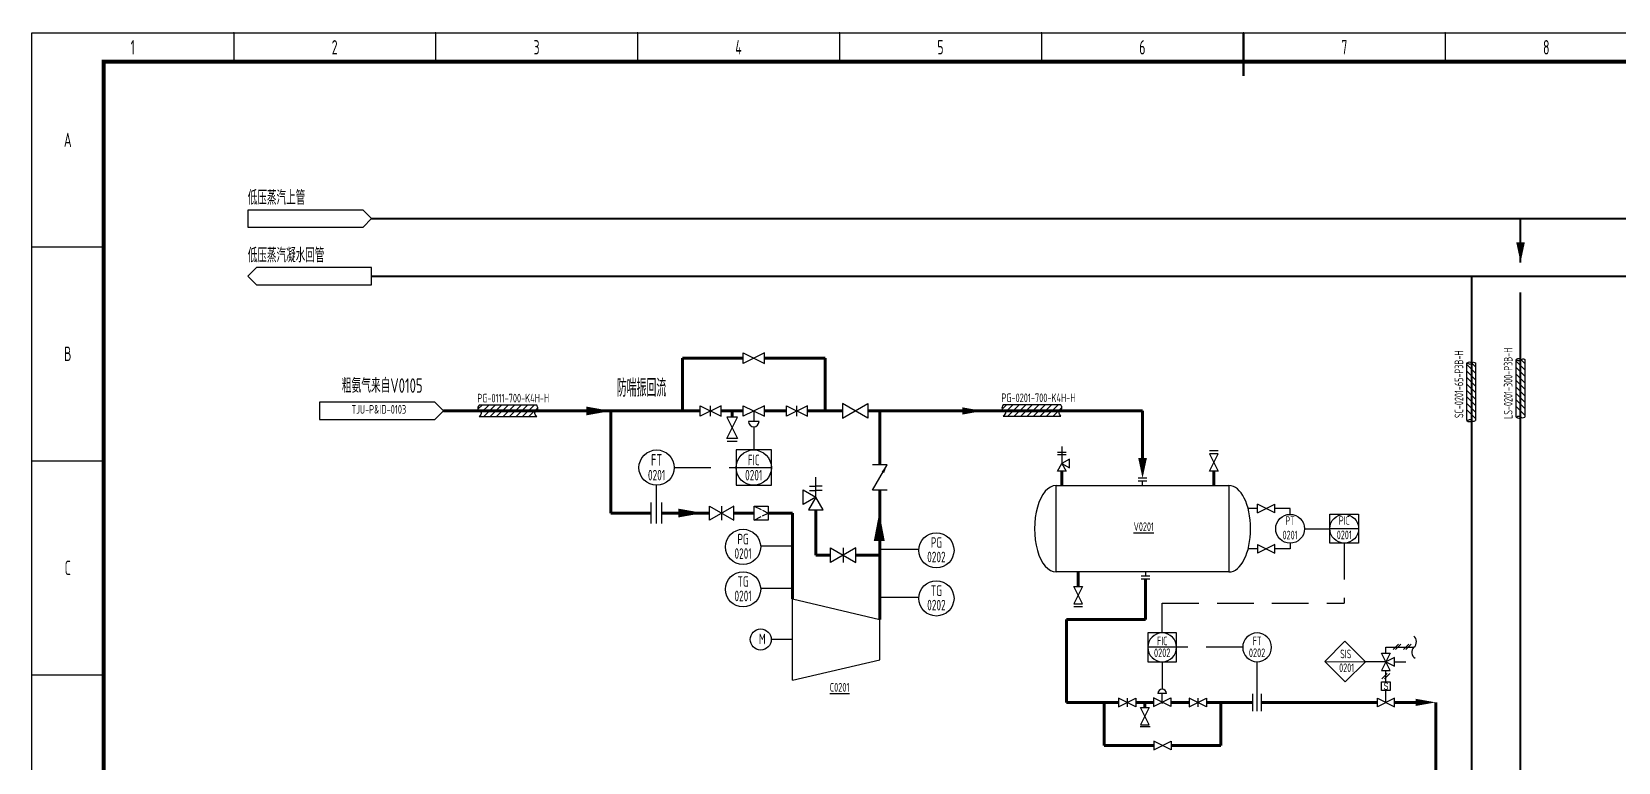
# Model space of a CAD drawing. Header units: millimetres. Extents: x 453 to 7190, y 523 to 4294.
# Drawn here: x 1144 to 1694, y 2452 to 2706 of the extents above; entities that cross this region are included whole.
import ezdxf
from ezdxf.enums import TextEntityAlignment as Align

# ---------------------------------------------------------------- set-up
doc = ezdxf.new("R2010")
doc.units = ezdxf.units.MM
doc.linetypes.add('DASHED', pattern=[19.05, 12.7, -6.35])
for name, color, linetype, lineweight in [('01-主物流线-粗实线', 134, 'Continuous', 80), ('01-文本 @ 1', 7, 'Continuous', 25), ('03-设备外轮廓线-细实线', 7, 'Continuous', 25), ('04-设备内部件-细实线', 170, 'Continuous', 25), ('05-图框与标题栏', 7, 'Continuous', 25), ('06-公用工程-中、低压蒸汽与凝水回管', 14, 'Continuous', 40), ('07-箭头', 7, 'Continuous', 25), ('08-进出物流标志', 7, 'Continuous', 25), ('09-阀门及管件', 102, 'Continuous', 25), ('1-主要物流线', 134, 'Continuous', 80), ('10-流股接续标志', 7, 'Continuous', 25), ('10-阀门', 102, 'Continuous', 25), ('11-文本', 7, 'Continuous', 25), ('11-管道组合号', 50, 'Continuous', 15), ('11-管道组合号 @ 1', 50, 'Continuous', 15), ('12-仪表', 190, 'Continuous', 25), ('12-信号线', 226, 'DASHED', 25), ('13-电动气动信号线', 226, 'DASHED', 25), ('14-箭头', 7, 'Continuous', 25), ('15-仪表', 190, 'Continuous', 25), ('15-文本', 7, 'Continuous', 15), ('15-文本 @ 1', 7, 'Continuous', 15), ('16-阀门与管件', 102, 'Continuous', 25), ('9-文本', 7, 'Continuous', 15), ('A主物流', 134, 'Continuous', 80), ('A仪表', 190, 'Continuous', 25), ('A控制线', 226, 'DASHED', 25), ('A设备轮廓', 7, 'Continuous', 25)]:
    doc.layers.add(name, color=color, linetype=linetype, lineweight=lineweight)
doc.layers.add('TITLE', color=7, linetype='Continuous')
doc.styles.add('3-gbcbig', font='gbenor.shx', dxfattribs={"width": 0.7, "height": 3, "bigfont": 'gbcbig.shx'})
doc.styles.add('5-gbcbig', font='gbenor.shx', dxfattribs={"width": 0.7, "height": 5, "bigfont": 'gbcbig.shx'})
doc.styles.add('EQ55', font='gbenor.shx', dxfattribs={"width": 0.75, "height": 5, "bigfont": 'gbcbig.shx'})
doc.styles.get("Standard").update_dxf_attribs({"font": 'arial.ttf'})
doc.styles.add('卷心菜', font='gbenor.shx', dxfattribs={"width": 0.75, "bigfont": 'gbcbig.shx'})
doc.styles.add('头号烷家', font='gbenor.shx', dxfattribs={"width": 0.75, "height": 3, "bigfont": 'gbcbig.shx'})
doc.styles.add('工程字', font='gbenor.shx', dxfattribs={"bigfont": 'gbcbig.shx'})

# ---------------------------------------------------------------- blocks, each defined once
blk = doc.blocks.new('就地安装仪表')
at = {"layer": '12-仪表', "ltscale": 0.25}
blk.add_circle((0, -5), 5, dxfattribs=at)
at = {"layer": '15-文本', "style": '工程字', "width": 0.75}
blk.add_attdef('仪表名称', text='', height=3, dxfattribs=at).set_placement((0, -4.29), align=Align.CENTER)
blk.add_attdef('仪表编号', text='', height=3, dxfattribs=at).set_placement((0, -5.39), align=Align.TOP_CENTER)
blk = doc.blocks.new('*U164')
at = {"layer": '13-电动气动信号线'}
ref = blk.add_blockref('就地安装仪表', (1390.54, 2532.9), dxfattribs=dict(at, xscale=1.22131819118647, yscale=1.22131819118647, zscale=1.22131819118647))
ref.add_attrib('仪表名称', 'PG', dxfattribs={"layer": '15-文本 @ 1', "height": 3.664, "style": '工程字', "width": 0.75}).set_placement((1390.54, 2527.66), align=Align.CENTER)
ref.add_attrib('仪表编号', '0201', dxfattribs={"layer": '15-文本 @ 1', "height": 3.664, "style": '工程字', "width": 0.75}).set_placement((1390.54, 2526.31), align=Align.TOP_CENTER)
blk = doc.blocks.new('*U165')
at = {"layer": '13-电动气动信号线'}
ref = blk.add_blockref('就地安装仪表', (1457.64, 2531.7), dxfattribs=dict(at, xscale=1.22131819118647, yscale=1.22131819118647, zscale=1.22131819118647))
ref.add_attrib('仪表名称', 'PG', dxfattribs={"layer": '15-文本 @ 1', "height": 3.664, "style": '工程字', "width": 0.75}).set_placement((1457.64, 2526.47), align=Align.CENTER)
ref.add_attrib('仪表编号', '0202', dxfattribs={"layer": '15-文本 @ 1', "height": 3.664, "style": '工程字', "width": 0.75}).set_placement((1457.64, 2525.12), align=Align.TOP_CENTER)
blk = doc.blocks.new('*U166')
at = {"layer": '13-电动气动信号线'}
ref = blk.add_blockref('就地安装仪表', (1390.54, 2518.19), dxfattribs=dict(at, xscale=1.22131819118647, yscale=1.22131819118647, zscale=1.22131819118647))
ref.add_attrib('仪表名称', 'TG', dxfattribs={"layer": '15-文本 @ 1', "height": 3.664, "style": '工程字', "width": 0.75}).set_placement((1390.54, 2512.95), align=Align.CENTER)
ref.add_attrib('仪表编号', '0201', dxfattribs={"layer": '15-文本 @ 1', "height": 3.664, "style": '工程字', "width": 0.75}).set_placement((1390.54, 2511.6), align=Align.TOP_CENTER)
blk = doc.blocks.new('*U167')
at = {"layer": '13-电动气动信号线'}
ref = blk.add_blockref('就地安装仪表', (1457.64, 2515.02), dxfattribs=dict(at, xscale=1.22131819118647, yscale=1.22131819118647, zscale=1.22131819118647))
ref.add_attrib('仪表名称', 'TG', dxfattribs={"layer": '15-文本 @ 1', "height": 3.664, "style": '工程字', "width": 0.75}).set_placement((1457.64, 2509.78), align=Align.CENTER)
ref.add_attrib('仪表编号', '0202', dxfattribs={"layer": '15-文本 @ 1', "height": 3.664, "style": '工程字', "width": 0.75}).set_placement((1457.64, 2508.43), align=Align.TOP_CENTER)
blk = doc.blocks.new('箭头')
at = {"layer": '07-箭头'}
blk.add_lwpolyline([(0, 0, 0, 2.5, 0), (-7, 0, 2.5, 2.5, 0)], format="xyseb", dxfattribs=at)
blk = doc.blocks.new('*U198')
at = {"layer": '10-阀门'}
ref = blk.add_blockref('就地安装仪表', (1568.93, 2496.94), dxfattribs=dict(at, xscale=-1))
ref.add_attrib('仪表名称', 'FT', dxfattribs={"layer": '15-文本 @ 1', "height": 3, "style": '工程字', "width": 0.75}).set_placement((1568.93, 2492.65), align=Align.CENTER)
ref.add_attrib('仪表编号', '0202', dxfattribs={"layer": '15-文本 @ 1', "height": 3, "style": '工程字', "width": 0.75}).set_placement((1568.93, 2491.55), align=Align.TOP_CENTER)
blk = doc.blocks.new('DCS系统仪表')
at = {"layer": '12-仪表'}
for p, q in [((-5, 10), (5, 10)), ((-5, 0), (-5, 10)), ((5, 10), (5, 0)), ((-5, 5), (5, 5)), ((5, 0), (-5, 0))]:
    blk.add_line(p, q, dxfattribs=at)
at = {"layer": '12-仪表', "ltscale": 0.25}
blk.add_circle((0, 5), 5, dxfattribs=at)
at = {"layer": '15-文本', "style": '工程字', "width": 0.75}
blk.add_attdef('仪表名称', text='', height=3, dxfattribs=at).set_placement((0, 5.71), align=Align.CENTER)
blk.add_attdef('仪表编号', text='', height=3, dxfattribs=at).set_placement((0, 4.61), align=Align.TOP_CENTER)
blk = doc.blocks.new('*U199')
at = {"layer": '13-电动气动信号线'}
ref = blk.add_blockref('DCS系统仪表', (1536, 2486.94), dxfattribs=dict(at, xscale=-1))
ref.add_attrib('仪表名称', 'FIC', dxfattribs={"layer": '15-文本 @ 1', "height": 3, "style": '工程字', "width": 0.75}).set_placement((1536, 2492.65), align=Align.CENTER)
ref.add_attrib('仪表编号', '0202', dxfattribs={"layer": '15-文本 @ 1', "height": 3, "style": '工程字', "width": 0.75}).set_placement((1536, 2491.55), align=Align.TOP_CENTER)
blk = doc.blocks.new('管道组合号')
at = {"layer": '11-管道组合号', "style": '头号烷家', "width": 0.75}
blk.add_attdef('管道组合号', (-4.3, 3.13), '', height=3, dxfattribs=at)

msp = doc.modelspace()

# ---------------------------------------------------------------- hatches: boundary and pattern name
at = {"layer": 'A设备轮廓', "ltscale": 0.25}
h = msp.add_hatch(dxfattribs=at)
h.set_pattern_fill('ANSI31', color=256, scale=0.5, angle=180, style=0)
h.set_pattern_definition([(225, (3138.8248, 5234.2618), (1.122532, -1.122532), [])])
edge = h.paths.add_edge_path()
edge.add_spline(control_points=[(1298.91, 2576.01), (1298.62, 2575.48), (1298.02, 2574.38), (1300.29, 2573.5), (1299.37, 2572.5), (1298.91, 2572.01)], knot_values=[0, 0, 0, 0, 1.52304, 3.144702, 4.721047, 4.721047, 4.721047, 4.721047], degree=3, periodic=0)
edge.add_line((1298.91, 2572.01), (1318.91, 2572.01))
edge.add_spline(control_points=[(1318.91, 2572.01), (1318.55, 2572.5), (1317.81, 2573.51), (1319.7, 2574.56), (1319.16, 2575.56), (1318.91, 2576.01)], knot_values=[0, 0, 0, 0, 1.52304, 3.144702, 4.487312, 4.487312, 4.487312, 4.487312], degree=3, periodic=0)
edge.add_line((1318.91, 2576.01), (1298.91, 2576.01))
h = msp.add_hatch(dxfattribs=at)
h.set_pattern_fill('ANSI31', color=256, scale=0.5, angle=180, style=0)
h.set_pattern_definition([(225, (3320.716, 5234.3707), (1.122532, -1.122532), [])])
edge = h.paths.add_edge_path()
edge.add_spline(control_points=[(1480.8, 2576.12), (1480.51, 2575.59), (1479.91, 2574.49), (1482.18, 2573.61), (1481.26, 2572.61), (1480.8, 2572.12)], knot_values=[0, 0, 0, 0, 1.52304, 3.144702, 4.721047, 4.721047, 4.721047, 4.721047], degree=3, periodic=0)
edge.add_line((1480.8, 2572.12), (1500.8, 2572.12))
edge.add_spline(control_points=[(1500.8, 2572.12), (1500.44, 2572.61), (1499.7, 2573.62), (1501.59, 2574.67), (1501.05, 2575.67), (1500.8, 2576.12)], knot_values=[0, 0, 0, 0, 1.52304, 3.144702, 4.487312, 4.487312, 4.487312, 4.487312], degree=3, periodic=0)
edge.add_line((1500.8, 2576.12), (1480.8, 2576.12))

# ---------------------------------------------------------------- linework, layer by layer
for p, q in [((1641.77, 2570.61), (1641.77, 2590.61)), ((1644.77, 2587.05), (1641.77, 2590.05)), ((1644.77, 2589.29), (1643.49, 2590.57)), ((1644.77, 2590.61), (1644.77, 2570.61)), ((1658.86, 2571.8), (1658.86, 2591.8)), ((1661.86, 2588.24), (1658.86, 2591.24)), ((1661.86, 2585.99), (1658.86, 2588.99)), ((1661.86, 2590.48), (1660.58, 2591.76)), ((1661.86, 2591.8), (1661.86, 2571.8)), ((1644.77, 2584.8), (1641.77, 2587.8)), ((1644.77, 2582.56), (1641.77, 2585.56)), ((1644.77, 2580.31), (1641.77, 2583.31)), ((1661.86, 2583.75), (1658.86, 2586.75)), ((1661.86, 2581.5), (1658.86, 2584.5)), ((1644.77, 2578.07), (1641.77, 2581.07)), ((1644.77, 2575.82), (1641.77, 2578.82)), ((1661.86, 2579.26), (1658.86, 2582.26)), ((1661.86, 2577.01), (1658.86, 2580.01)), ((1661.86, 2574.77), (1658.86, 2577.77)), ((1644.77, 2573.57), (1641.77, 2576.57)), ((1644.77, 2571.33), (1641.77, 2574.33)), ((1661.86, 2572.52), (1658.86, 2575.52)), ((1530.68, 2550.59), (1527.68, 2550.59)), ((1530.68, 2549.59), (1527.68, 2549.59)), ((1529.18, 2548.09), (1529.18, 2549.59)), ((1531.69, 2516.59), (1528.69, 2516.59)), ((1530.19, 2518.09), (1530.19, 2516.59)), ((1531.69, 2515.59), (1528.69, 2515.59))]:
    msp.add_line(p, q)
for points in [[(1437.78, 2528.81, 3.76, 0, 0), (1437.78, 2538.58, 0, 0, 0)], [(1437.84, 2528.81, 3.76, 0, 0), (1437.84, 2538.58, 0, 0, 0)]]:
    msp.add_lwpolyline(points, format="xyseb")
for centre, radius, start, end in [((1642.6, 2589.51), 1.37, 49.9929, 127.2624), ((1659.69, 2590.71), 1.37, 49.9929, 127.2624), ((1659.83, 2572.94), 1.5, 229.5631, 305.9037), ((1642.74, 2571.75), 1.5, 229.5631, 305.9037)]:
    msp.add_arc(centre, radius, start, end)
for points in [[(1641.77, 2590.61), (1642.25, 2590.26), (1643.16, 2590.09), (1643.89, 2591.07), (1644.59, 2590.78), (1644.77, 2590.61)], [(1658.86, 2591.8), (1659.34, 2591.45), (1660.25, 2591.28), (1660.97, 2592.26), (1661.68, 2591.97), (1661.86, 2591.8)]]:
    msp.add_open_spline(points, degree=3, knots=[0, 0, 0, 0, 1.367527, 2.619727, 3.553416, 3.553416, 3.553416, 3.553416])
for points in [[(1658.86, 2571.8), (1660.01, 2572.16), (1660.95, 2571.62), (1661.86, 2571.8)], [(1641.77, 2570.61), (1642.92, 2570.97), (1643.86, 2570.43), (1644.77, 2570.61)]]:
    msp.add_spline(points, degree=3)
at = {"layer": '01-主物流线-粗实线'}
for p, q in [((1286.55, 2573.97), (1344.65, 2573.96)), ((1379.26, 2573.97), (1379.3, 2573.97)), ((1424.85, 2573.97), (1425, 2573.97)), ((1429.39, 2573.97), (1429.43, 2573.97)), ((1438.01, 2573.96), (1529.18, 2573.96)), ((1529.18, 2573.96), (1529.18, 2557.59)), ((1501.18, 2553.09), (1501.18, 2548.09)), ((1553.93, 2548.09), (1553.93, 2553.09)), ((1506.87, 2513.09), (1506.87, 2518.09)), ((1530.19, 2501.57), (1530.19, 2515.59)), ((1530.19, 2501.57), (1502.8, 2501.57)), ((1502.8, 2501.57), (1502.8, 2472.83)), ((1502.8, 2472.83), (1520.88, 2472.83)), ((1523.84, 2472.85), (1523.91, 2472.85)), ((1526.88, 2472.85), (1533, 2472.85)), ((1535.9, 2472.85), (1536.1, 2472.85)), ((1539, 2472.85), (1545.4, 2472.85)), ((1548.36, 2472.85), (1548.43, 2472.85)), ((1551.4, 2472.85), (1567.43, 2472.85)), ((1610.66, 2472.83), (1570.43, 2472.83)), ((1616.66, 2472.83), (1623.93, 2472.84)), ((1630.93, 2398.67), (1630.93, 2472.84))]:
    msp.add_line(p, q, dxfattribs=at)
at = {"layer": '03-设备外轮廓线-细实线'}
for p, q in [((1499.18, 2548.09), (1559.18, 2548.09)), ((1499.18, 2548.09), (1509.18, 2548.09)), ((1559.18, 2518.09), (1499.18, 2518.09))]:
    msp.add_line(p, q, dxfattribs=at)
for centre, start_param, end_param in [((1499.18, 2533.09), 0, 3.141593), ((1559.18, 2533.09), 3.141593, 6.283185)]:
    msp.add_ellipse(centre, major_axis=(0, 15), ratio=0.5, start_param=start_param, end_param=end_param, dxfattribs=at)
at = {"layer": '04-设备内部件-细实线'}
for p, q in [((1499.18, 2518.09), (1499.18, 2548.09)), ((1559.18, 2548.09), (1559.18, 2518.09))]:
    msp.add_line(p, q, dxfattribs=at)
at = {"layer": '05-图框与标题栏'}
for p, q in [((1213.75, 2705.16), (1213.75, 2695.16)), ((1283.83, 2705.16), (1283.83, 2695.16)), ((1353.92, 2705.16), (1353.92, 2695.16)), ((1424, 2705.16), (1424, 2695.16)), ((1494.08, 2705.16), (1494.08, 2695.16)), ((1634.25, 2705.16), (1634.25, 2695.16)), ((1143.67, 2630.91), (1168.67, 2630.91)), ((1143.67, 2556.66), (1168.67, 2556.66)), ((1143.67, 2482.41), (1168.67, 2482.41))]:
    msp.add_line(p, q, dxfattribs=at)
at = {"layer": '05-图框与标题栏', "const_width": 0.8}
msp.add_lwpolyline([(1564.17, 2705.16), (1564.17, 2690.16)], dxfattribs=at)
at = {"layer": '05-图框与标题栏', "const_width": 1.4}
msp.add_lwpolyline([(1168.67, 2695.16), (1168.67, 2121.16), (1974.67, 2121.16), (1974.67, 2695.16)], close=True, dxfattribs=at)
at = {"layer": '05-图框与标题栏'}
for p in [(1213.75, 2705.16), (1213.75, 2705.16), (1213.75, 2705.16), (1283.83, 2705.16), (1283.83, 2705.16), (1283.83, 2705.16), (1353.92, 2705.16), (1353.92, 2705.16), (1353.92, 2705.16), (1424, 2705.16), (1424, 2705.16), (1424, 2705.16), (1494.08, 2705.16), (1494.08, 2705.16), (1494.08, 2705.16), (1564.17, 2705.16), (1564.17, 2705.16), (1564.17, 2705.16), (1634.25, 2705.16), (1634.25, 2705.16), (1634.25, 2705.16)]:
    msp.add_point(p, dxfattribs=at)
at = {"layer": '06-公用工程-中、低压蒸汽与凝水回管'}
for p, q in [((1261.64, 2640.69), (1880.7, 2640.69)), ((1660.36, 2625.49), (1660.36, 2640.69)), ((1261.64, 2620.69), (1880.7, 2620.69)), ((1643.5, 2388.22), (1643.5, 2620.69)), ((1660.36, 2400.53), (1660.36, 2615.11))]:
    msp.add_line(p, q, dxfattribs=at)
at = {"layer": '08-进出物流标志'}
for p, q in [((1283.55, 2576.97), (1243.55, 2576.97)), ((1243.55, 2576.97), (1243.55, 2570.97)), ((1283.55, 2576.97), (1273.55, 2576.97)), ((1286.55, 2573.97), (1283.55, 2576.97)), ((1286.55, 2573.97), (1283.55, 2576.97)), ((1283.55, 2570.97), (1286.55, 2573.97)), ((1283.55, 2570.97), (1286.55, 2573.97)), ((1243.55, 2570.97), (1283.55, 2570.97)), ((1273.55, 2570.97), (1283.55, 2570.97))]:
    msp.add_line(p, q, dxfattribs=at)
at = {"layer": '09-阀门及管件'}
for p, q in [((1613.66, 2491.95), (1623.32, 2491.95)), ((1617.97, 2492.98), (1616.14, 2491.14)), ((1618.84, 2492.98), (1617.01, 2491.14)), ((1621.54, 2492.98), (1619.72, 2491.14)), ((1622.41, 2492.98), (1620.59, 2491.14)), ((1616.66, 2486.95), (1620.57, 2486.95)), ((1614.08, 2482.86), (1612.26, 2481.02)), ((1614.95, 2482.86), (1613.12, 2481.02))]:
    msp.add_line(p, q, dxfattribs=at)
at = {"layer": '1-主要物流线'}
for p, q in [((1515.88, 2472.83), (1515.88, 2457.83)), ((1530.02, 2471.04), (1530.02, 2472.83)), ((1556.4, 2472.83), (1556.4, 2457.83)), ((1515.88, 2457.83), (1533.14, 2457.83)), ((1539.14, 2457.83), (1556.4, 2457.83))]:
    msp.add_line(p, q, dxfattribs=at)
at = {"layer": '10-流股接续标志'}
for p, q in [((1258.64, 2643.69), (1218.64, 2643.69)), ((1218.64, 2643.69), (1218.64, 2637.69)), ((1261.64, 2640.69), (1258.64, 2643.69)), ((1218.64, 2637.69), (1258.64, 2637.69)), ((1258.64, 2637.69), (1261.64, 2640.69)), ((1221.64, 2623.69), (1218.64, 2620.69)), ((1261.64, 2623.69), (1221.64, 2623.69)), ((1261.64, 2617.69), (1261.64, 2623.69)), ((1218.64, 2620.69), (1221.64, 2617.69)), ((1221.64, 2617.69), (1261.64, 2617.69))]:
    msp.add_line(p, q, dxfattribs=at)
at = {"layer": '10-阀门'}
for p, q in [((1390.59, 2594.11), (1397.92, 2590.45)), ((1397.92, 2594.11), (1390.59, 2590.45)), ((1390.59, 2590.45), (1390.59, 2594.11)), ((1397.92, 2590.45), (1397.92, 2594.11)), ((1382.94, 2575.79), (1375.62, 2572.13)), ((1375.62, 2572.13), (1375.62, 2575.79)), ((1375.62, 2575.79), (1382.94, 2572.13)), ((1379.28, 2572.13), (1379.28, 2575.79)), ((1382.94, 2572.13), (1382.94, 2575.79)), ((1384.95, 2571.78), (1388.61, 2564.45)), ((1384.95, 2564.45), (1388.61, 2571.78)), ((1388.61, 2571.78), (1384.95, 2571.78)), ((1397.92, 2575.79), (1390.59, 2572.13)), ((1390.59, 2572.13), (1390.59, 2575.79)), ((1390.59, 2575.79), (1397.92, 2572.13)), ((1394.25, 2573.96), (1394.25, 2570.3)), ((1397.92, 2572.13), (1397.92, 2575.79)), ((1405.57, 2575.79), (1412.89, 2572.13)), ((1412.89, 2575.79), (1405.57, 2572.13)), ((1405.57, 2572.13), (1405.57, 2575.79)), ((1409.23, 2572.13), (1409.23, 2575.79)), ((1412.89, 2572.13), (1412.89, 2575.79)), ((1396.09, 2570.3), (1392.42, 2570.3)), ((1388.61, 2564.45), (1384.95, 2564.45)), ((1415.78, 2544.09), (1415.78, 2550.96)), ((1413.57, 2547.91), (1415.78, 2547.91)), ((1413.57, 2546.31), (1415.78, 2546.31)), ((1417.99, 2547.91), (1415.78, 2547.91)), ((1417.99, 2546.31), (1415.78, 2546.31)), ((1378.91, 2540.98), (1387.37, 2536.1)), ((1387.37, 2540.98), (1378.91, 2536.1)), ((1378.91, 2536.1), (1378.91, 2540.98)), ((1383.14, 2536.1), (1383.14, 2540.98)), ((1387.37, 2536.1), (1387.37, 2540.98)), ((1394.35, 2536.1), (1394.35, 2540.98)), ((1394.35, 2540.98), (1399.24, 2540.98)), ((1394.35, 2540.98), (1396.79, 2539.76)), ((1397.29, 2539.51), (1399.24, 2538.54)), ((1397.29, 2537.57), (1399.24, 2538.54)), ((1399.24, 2540.98), (1399.24, 2536.1)), ((1394.35, 2536.1), (1396.79, 2537.32)), ((1399.24, 2536.1), (1394.35, 2536.1)), ((1425.28, 2526.45), (1425.28, 2521.36)), ((1613.66, 2489.95), (1613.66, 2491.95)), ((1613.66, 2479.95), (1613.66, 2483.95)), ((1526.88, 2471.33), (1520.88, 2474.33)), ((1520.88, 2474.33), (1520.88, 2471.33)), ((1520.88, 2471.33), (1526.88, 2474.33)), ((1523.88, 2474.33), (1523.88, 2471.33)), ((1526.88, 2474.33), (1526.88, 2471.33)), ((1539, 2471.4), (1533, 2474.4)), ((1533, 2474.4), (1533, 2471.4)), ((1533, 2471.4), (1539, 2474.4)), ((1537.5, 2475.9), (1534.5, 2475.9)), ((1536, 2472.9), (1536, 2475.9)), ((1539, 2474.4), (1539, 2471.4)), ((1545.4, 2471.33), (1551.4, 2474.33)), ((1551.4, 2471.33), (1545.4, 2474.33)), ((1545.4, 2474.33), (1545.4, 2471.33)), ((1548.4, 2474.33), (1548.4, 2471.33)), ((1551.4, 2474.33), (1551.4, 2471.33)), ((1531.52, 2471.04), (1528.52, 2465.04)), ((1531.52, 2465.04), (1528.52, 2471.04)), ((1528.52, 2471.04), (1531.52, 2471.04)), ((1528.52, 2465.04), (1531.52, 2465.04)), ((1533.14, 2456.33), (1539.14, 2459.33)), ((1539.14, 2456.33), (1533.14, 2459.33)), ((1533.14, 2459.33), (1533.14, 2456.33)), ((1539.14, 2459.33), (1539.14, 2456.33))]:
    msp.add_line(p, q, dxfattribs=at)
for points in [[(1425, 2571.42), (1429.41, 2573.96), (1425, 2576.51)], [(1433.82, 2571.42), (1429.41, 2573.96), (1433.82, 2576.51)], [(1411.37, 2546.63), (1415.78, 2544.09), (1411.37, 2541.54)], [(1418.33, 2539.68), (1415.78, 2544.09), (1413.24, 2539.68)], [(1420.87, 2526.45), (1425.28, 2523.91), (1420.87, 2521.36)], [(1429.69, 2526.45), (1425.28, 2523.91), (1429.69, 2521.36)]]:
    msp.add_lwpolyline(points, close=True, dxfattribs=at)
for points in [[(1438.01, 2550.87), (1440.56, 2555.28), (1435.47, 2555.28)], [(1440.56, 2546.46), (1435.47, 2546.46), (1438.01, 2550.87)]]:
    msp.add_lwpolyline(points, dxfattribs=at)
msp.add_lwpolyline([(1439.08, 2552.71, 0.977, 0, 0), (1440.56, 2555.28, 0, 0, 0)], format="xyseb", dxfattribs=at)
for centre, radius, start, end in [((1394.25, 2570.3), 1.83, 180, 0), ((1536, 2475.9), 1.5, 0, 180)]:
    msp.add_arc(centre, radius, start, end, dxfattribs=at)
at = {"layer": '12-仪表'}
for p, q in [((1394.25, 2568.46), (1394.26, 2560.42)), ((1536, 2486.94), (1536, 2477.4)), ((1568.93, 2469.83), (1568.93, 2486.94)), ((1567.43, 2469.83), (1567.43, 2475.83)), ((1570.43, 2469.83), (1570.43, 2475.83))]:
    msp.add_line(p, q, dxfattribs=at)
at = {"layer": '12-信号线'}
msp.add_line((1613.66, 2486.95), (1606.54, 2486.95), dxfattribs=at)
at = {"layer": '13-电动气动信号线'}
for p, q in [((1585.38, 2533.09), (1594.18, 2533.09)), ((1599.18, 2528.12), (1599.18, 2507.23)), ((1536, 2496.94), (1536, 2507.23)), ((1536, 2507.23), (1599.18, 2507.23)), ((1563.93, 2491.94), (1541, 2491.94))]:
    msp.add_line(p, q, dxfattribs=at)
at = {"layer": '14-箭头'}
for points in [[(1660.36, 2625.49, 0, 3, 0), (1660.36, 2632.49, 3, 3, 0)], [(1529.18, 2550.59, 0, 3, 0), (1529.18, 2557.59, 3, 3, 0)]]:
    msp.add_lwpolyline(points, format="xyseb", dxfattribs=at)
at = {"layer": '15-仪表'}
for p, q in [((1569.08, 2540.09), (1565.81, 2540.09)), ((1580.38, 2540.09), (1575.08, 2540.09)), ((1580.38, 2538.09), (1580.38, 2540.09)), ((1594.18, 2528.12), (1594.18, 2538.12)), ((1594.18, 2538.12), (1599.18, 2538.12)), ((1594.18, 2528.12), (1594.18, 2538.12)), ((1594.18, 2538.12), (1599.18, 2538.12)), ((1594.18, 2533.12), (1604.18, 2533.12)), ((1594.18, 2533.12), (1604.18, 2533.12)), ((1599.18, 2538.12), (1604.18, 2538.12)), ((1599.18, 2538.12), (1604.18, 2538.12)), ((1604.18, 2538.12), (1604.18, 2528.12)), ((1604.18, 2538.12), (1604.18, 2528.12)), ((1580.38, 2528.09), (1580.38, 2526.09)), ((1604.18, 2528.12), (1594.18, 2528.12)), ((1604.18, 2528.12), (1594.18, 2528.12)), ((1569.08, 2526.09), (1565.81, 2526.09)), ((1580.38, 2526.09), (1575.08, 2526.09)), ((1592.4, 2487.01), (1599.43, 2494.05)), ((1592.4, 2487.01), (1599.43, 2494.05)), ((1599.43, 2494.05), (1606.54, 2486.95)), ((1599.43, 2494.05), (1606.54, 2486.95)), ((1599.5, 2479.91), (1592.4, 2487.01)), ((1592.4, 2487.01), (1606.54, 2486.95)), ((1599.5, 2479.91), (1592.4, 2487.01)), ((1592.4, 2487.01), (1606.54, 2486.95)), ((1606.54, 2486.95), (1599.5, 2479.91)), ((1606.54, 2486.95), (1599.5, 2479.91))]:
    msp.add_line(p, q, dxfattribs=at)
for centre in [(1580.38, 2533.09), (1599.18, 2533.12), (1599.18, 2533.12)]:
    msp.add_circle(centre, 5, dxfattribs=at)
at = {"layer": '16-阀门与管件'}
for p, q in [((1388.46, 2563.36), (1385, 2563.36)), ((1501.18, 2561.68), (1501.18, 2555.68)), ((1499.68, 2559.68), (1502.68, 2559.68)), ((1502.68, 2558.68), (1499.68, 2558.68)), ((1499.68, 2553.09), (1501.18, 2555.68)), ((1503.78, 2557.18), (1501.18, 2555.68)), ((1501.18, 2555.68), (1502.68, 2553.09)), ((1501.18, 2555.68), (1503.78, 2554.18)), ((1503.78, 2554.18), (1503.78, 2557.18)), ((1503.78, 2554.18), (1503.78, 2557.18)), ((1555.43, 2560.09), (1552.43, 2560.09)), ((1555.43, 2559.09), (1552.43, 2559.09)), ((1552.43, 2553.09), (1555.43, 2559.09)), ((1552.43, 2559.09), (1555.43, 2553.09)), ((1502.68, 2553.09), (1499.68, 2553.09)), ((1555.43, 2553.09), (1552.43, 2553.09)), ((1569.08, 2538.59), (1569.08, 2541.59)), ((1569.08, 2538.59), (1575.08, 2541.59)), ((1575.08, 2538.59), (1569.08, 2541.59)), ((1575.08, 2538.59), (1575.08, 2541.59)), ((1569.08, 2527.59), (1569.08, 2524.59)), ((1569.08, 2527.59), (1575.08, 2524.59)), ((1575.08, 2527.59), (1569.08, 2524.59)), ((1575.08, 2524.59), (1575.08, 2527.59)), ((1505.37, 2513.09), (1508.37, 2513.09)), ((1508.37, 2513.09), (1505.37, 2507.09)), ((1508.37, 2507.09), (1505.37, 2513.09)), ((1505.37, 2507.09), (1508.37, 2507.09)), ((1505.37, 2506.09), (1508.37, 2506.09)), ((1613.66, 2486.95), (1612.16, 2489.95)), ((1612.16, 2489.95), (1615.16, 2489.95)), ((1615.16, 2489.95), (1613.66, 2486.95)), ((1613.66, 2486.95), (1612.16, 2483.95)), ((1612.16, 2483.95), (1615.16, 2483.95)), ((1616.66, 2488.45), (1613.66, 2486.95)), ((1615.16, 2483.95), (1613.66, 2486.95)), ((1613.66, 2486.95), (1616.66, 2485.45)), ((1616.66, 2485.45), (1616.66, 2488.45)), ((1612.16, 2479.95), (1615.16, 2479.95)), ((1612.16, 2476.95), (1612.16, 2479.95)), ((1615.16, 2479.95), (1615.16, 2476.95)), ((1610.66, 2474.33), (1616.66, 2471.33)), ((1616.66, 2474.33), (1610.66, 2471.33)), ((1610.66, 2471.33), (1610.66, 2474.33)), ((1615.16, 2476.95), (1612.16, 2476.95)), ((1613.66, 2472.83), (1613.66, 2476.95)), ((1616.66, 2471.33), (1616.66, 2474.33)), ((1531.8, 2464.33), (1528.34, 2464.33))]:
    msp.add_line(p, q, dxfattribs=at)
for centre, start, end in [((1621.7, 2493.89), 311.0006, 51.0006), ((1625.18, 2490.22), 136.0006, 236.0006)]:
    msp.add_arc(centre, 2.53, start, end, dxfattribs=at)
at = {"layer": 'A主物流'}
for p, q in [((1369.51, 2573.96), (1369.51, 2592.28)), ((1369.51, 2592.28), (1390.59, 2592.28)), ((1397.92, 2592.28), (1419, 2592.28)), ((1419, 2573.96), (1419, 2592.28)), ((1366.12, 2573.96), (1344.65, 2573.96)), ((1344.65, 2573.96), (1344.65, 2538.54)), ((1366.12, 2573.96), (1375.62, 2573.96)), ((1382.94, 2573.96), (1390.59, 2573.96)), ((1386.78, 2571.78), (1386.78, 2573.96)), ((1397.92, 2573.96), (1405.57, 2573.96)), ((1425, 2573.96), (1412.89, 2573.96)), ((1422.09, 2573.96), (1425, 2573.96)), ((1433.82, 2573.96), (1437.84, 2573.96)), ((1438.01, 2573.96), (1438.01, 2555.28)), ((1438.01, 2501.65), (1438.01, 2546.46)), ((1394.35, 2538.54), (1387.37, 2538.54)), ((1394.35, 2538.54), (1393.99, 2538.54)), ((1407.67, 2538.54), (1399.24, 2538.54)), ((1407.42, 2538.54), (1399.24, 2538.54)), ((1407.67, 2538.54), (1407.67, 2527.18)), ((1415.78, 2523.91), (1415.78, 2539.68)), ((1407.67, 2527.18), (1407.67, 2508.72)), ((1420.87, 2523.91), (1415.78, 2523.91)), ((1438.01, 2523.91), (1429.69, 2523.91))]:
    msp.add_line(p, q, dxfattribs=at)
at = {"layer": 'A主物流', "lineweight": 80, "ltscale": 0.5}
for p, q in [((1358.69, 2538.54), (1344.65, 2538.54)), ((1378.91, 2538.54), (1362.35, 2538.54))]:
    msp.add_line(p, q, dxfattribs=at)
at = {"layer": 'A仪表'}
for p, q in [((1388.15, 2554.32), (1400.36, 2554.32)), ((1360.52, 2534.88), (1360.52, 2548.21)), ((1358.69, 2534.88), (1358.69, 2542.2)), ((1362.35, 2534.88), (1362.35, 2542.2)), ((1407.67, 2527.06), (1396.66, 2527.06)), ((1451.54, 2525.87), (1438.01, 2525.87)), ((1407.67, 2512.35), (1396.66, 2512.35)), ((1451.54, 2509.19), (1438.01, 2509.19))]:
    msp.add_line(p, q, dxfattribs=at)
msp.add_lwpolyline([(1388.15, 2548.21), (1400.36, 2548.21), (1400.37, 2560.42), (1388.15, 2560.42)], close=True, dxfattribs=at)
for centre in [(1360.52, 2554.32), (1394.25, 2554.32)]:
    msp.add_circle(centre, 6.11, dxfattribs=at)
at = {"layer": 'A控制线'}
msp.add_line((1366.63, 2554.32), (1388.15, 2554.32), dxfattribs=at)
at = {"layer": 'A设备轮廓', "ltscale": 0.25}
for p, q in [((1318.91, 2576.01), (1298.91, 2576.01)), ((1298.91, 2572.01), (1318.91, 2572.01)), ((1500.8, 2576.12), (1480.8, 2576.12)), ((1480.8, 2572.12), (1500.8, 2572.12))]:
    msp.add_line(p, q, dxfattribs=at)
at = {"layer": 'A设备轮廓'}
for p, q in [((1407.67, 2480.58), (1407.67, 2508.72)), ((1407.67, 2508.72), (1438.01, 2501.65)), ((1438.01, 2487.64), (1438.01, 2501.65)), ((1407.67, 2494.65), (1400.34, 2494.65)), ((1407.67, 2480.58), (1438.01, 2487.64))]:
    msp.add_line(p, q, dxfattribs=at)
msp.add_circle((1396.68, 2494.65), 3.66, dxfattribs=at)
at = {"layer": 'A设备轮廓', "ltscale": 0.25}
for points in [[(1298.91, 2576.01), (1298.53, 2574.53), (1299.68, 2573.39), (1298.91, 2572.01)], [(1318.91, 2572.01), (1318.32, 2573.41), (1319.28, 2574.72), (1318.91, 2576.01)], [(1480.8, 2576.12), (1480.43, 2574.64), (1481.57, 2573.5), (1480.8, 2572.12)], [(1500.8, 2572.12), (1500.21, 2573.52), (1501.17, 2574.83), (1500.8, 2576.12)]]:
    msp.add_spline(points, degree=3, dxfattribs=at)
at = {"layer": 'TITLE'}
for p, q in [((1143.67, 2705.16), (1984.67, 2705.16)), ((1143.67, 2111.16), (1143.67, 2705.16))]:
    msp.add_line(p, q, dxfattribs=at)
msp.add_lwpolyline([(1143.67, 2705.16), (1984.67, 2705.16), (1984.67, 2111.16), (1143.67, 2111.16)], close=True, dxfattribs=at)

# ---------------------------------------------------------------- block references
at = {"layer": '01-主物流线-粗实线'}
for name in ['*U164', '*U165', '*U166', '*U167', '*U199', '*U198']:
    msp.add_blockref(name, (0, 0), dxfattribs=at)
at = {"layer": '07-箭头', "xscale": -1, "rotation": 180}
msp.add_blockref('箭头', (1473.66, 2573.96), dxfattribs=at)
at = {"layer": '07-箭头'}
msp.add_blockref('箭头', (1630.93, 2472.84), dxfattribs=at)
at = {"layer": '11-管道组合号'}
for p, values in [((1302.61, 2573.79), {'管道组合号': 'PG-0111-700-K4H-H'}), ((1484.5, 2573.9), {'管道组合号': 'PG-0201-700-K4H-H'})]:
    msp.add_blockref('管道组合号', p, dxfattribs=at).add_auto_attribs(values)
at = {"layer": '13-电动气动信号线', "xscale": 1.22131819118647, "yscale": 1.22131819118647, "zscale": 1.22131819118647}
for p in [(1344.65, 2573.96), (1376.63, 2538.54)]:
    msp.add_blockref('箭头', p, dxfattribs=at)

# ---------------------------------------------------------------- texts
at = {"insert": (1529.6, 2533.81), "char_height": 3, "attachment_point": 5, "style": '3-gbcbig'}
msp.add_mtext_dynamic_manual_height_columns('{\\LV0201}', width=12.7249, gutter_width=35, heights=[12.14], dxfattribs=at)
at = {"layer": '01-文本 @ 1', "attachment_point": 5, "style": 'EQ55'}
for s, width, heights, insert, char_height in [('粗氨气来自V0105', 35.6392, [0], (1265.3, 2582.78), 5), ('TJU-P&ID-0103', 31.3929, [0], (1264.14, 2574.51), 3), ('{\\LC0201}', 28.0799, [2.5], (1424.05, 2478.06), 3)]:
    msp.add_mtext_dynamic_manual_height_columns(s, width=width, gutter_width=25, heights=heights, dxfattribs=dict(at, insert=insert, char_height=char_height))
at = {"layer": '05-图框与标题栏', "char_height": 5, "attachment_point": 5, "style": '5-gbcbig'}
for s, width, gutter_width, insert in [('1', 70.0833, 25, (1178.71, 2700.16)), ('2', 70.0833, 12.5, (1248.79, 2700.16)), ('3', 70.0833, 25, (1318.87, 2700.16)), ('4', 70.0833, 25, (1388.96, 2700.16)), ('5', 70.0833, 25, (1459.04, 2700.16)), ('6', 70.0833, 25, (1529.12, 2700.16)), ('7', 70.0833, 25, (1599.21, 2700.16)), ('8', 70.0833, 25, (1669.29, 2700.16)), ('A', 25, 25, (1156.17, 2668.03)), ('B', 25, 25, (1156.17, 2593.78)), ('C', 25, 25, (1156.17, 2519.53))]:
    msp.add_mtext_dynamic_manual_height_columns(s, width=width, gutter_width=gutter_width, heights=[0], dxfattribs=dict(at, insert=insert))
at = {"layer": '11-文本', "char_height": 5, "attachment_point": 1, "style": '5-gbcbig'}
for s, insert in [('低压蒸汽上管', (1218.64, 2650.51)), ('低压蒸汽凝水回管', (1218.64, 2630.51))]:
    msp.add_mtext_dynamic_manual_height_columns(s, width=29.1659, gutter_width=25, heights=[0], dxfattribs=dict(at, insert=insert))
at = {"layer": '11-管道组合号', "insert": (1640.48, 2571.51), "char_height": 3, "attachment_point": 7, "rotation": 90, "style": '3-gbcbig'}
msp.add_mtext_dynamic_manual_height_columns('SC-0201-65-P3B-H', width=21.0765, gutter_width=12.5, heights=[0], dxfattribs=at)
at = {"layer": '11-管道组合号 @ 1', "insert": (1657.57, 2571.2), "char_height": 3, "attachment_point": 7, "rotation": 90, "style": '3-gbcbig'}
msp.add_mtext_dynamic_manual_height_columns('LS-0201-300-P3B-H', width=21.9761, gutter_width=12.5, heights=[3], dxfattribs=at)
at = {"layer": '15-仪表', "color": 0, "style": '3-gbcbig', "width": 0.7}
for s, p in [('SIS', (1597.76, 2488.14)), ('SIS', (1597.76, 2488.14)), ('0201', (1597.4, 2483.34))]:
    msp.add_text(s, height=3, dxfattribs=at).set_placement(p)
at = {"layer": '15-仪表', "ltscale": 10, "char_height": 3, "width": 10, "attachment_point": 5, "style": '3-gbcbig'}
for s, insert in [('{\\C0;PT\\P0201}', (1580.38, 2533.41)), ('{\\C0;PIC\\P0201}', (1599.19, 2533.45))]:
    msp.add_mtext(s, dxfattribs=dict(at, insert=insert))
at = {"layer": '16-阀门与管件', "color": 3, "insert": (1613.66, 2478.45), "char_height": 2.5, "width": 3, "attachment_point": 5}
msp.add_mtext('{\\W0.7;S}', dxfattribs=at)
at = {"layer": '9-文本'}
for s, width, gutter_width, insert, char_height, attachment_point, style in [('防喘振回流', 24.224, 30.53, (1346.71, 2585.01), 6.107, 1, '头号烷家'), ('FT', 13.4345, 18.32, (1360.52, 2556.95), 4.03, 5, '卷心菜'), ('FIC', 13.4345, 18.32, (1394.23, 2556.95), 3.664, 5, '卷心菜'), ('0201', 13.4345, 18.32, (1360.52, 2551.69), 3.664, 5, '卷心菜'), ('0201', 13.4345, 18.32, (1394.23, 2551.69), 3.664, 5, '卷心菜')]:
    msp.add_mtext_dynamic_manual_height_columns(s, width=width, gutter_width=gutter_width, heights=[0], dxfattribs=dict(at, insert=insert, char_height=char_height, attachment_point=attachment_point, style=style))
at = {"layer": 'A设备轮廓', "insert": (1396.07, 2496.68), "char_height": 3.66, "attachment_point": 1, "style": '卷心菜'}
msp.add_mtext_dynamic_manual_height_columns('M', width=5.1014, gutter_width=18.32, heights=[0], dxfattribs=at)

doc.saveas('drawing.dxf')
